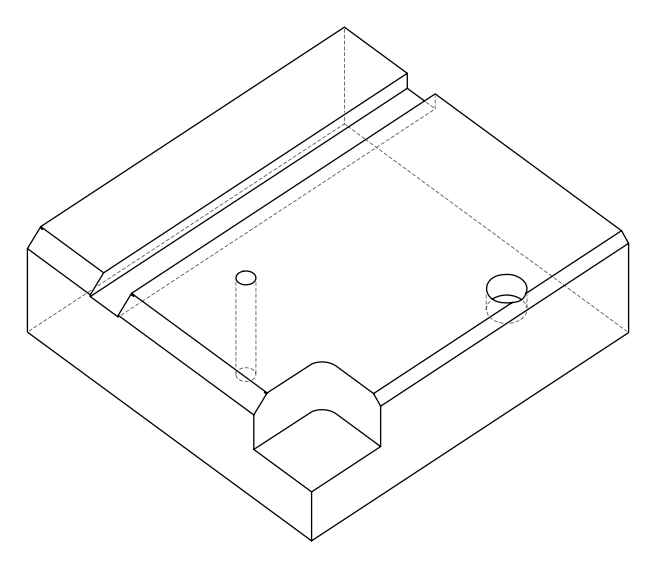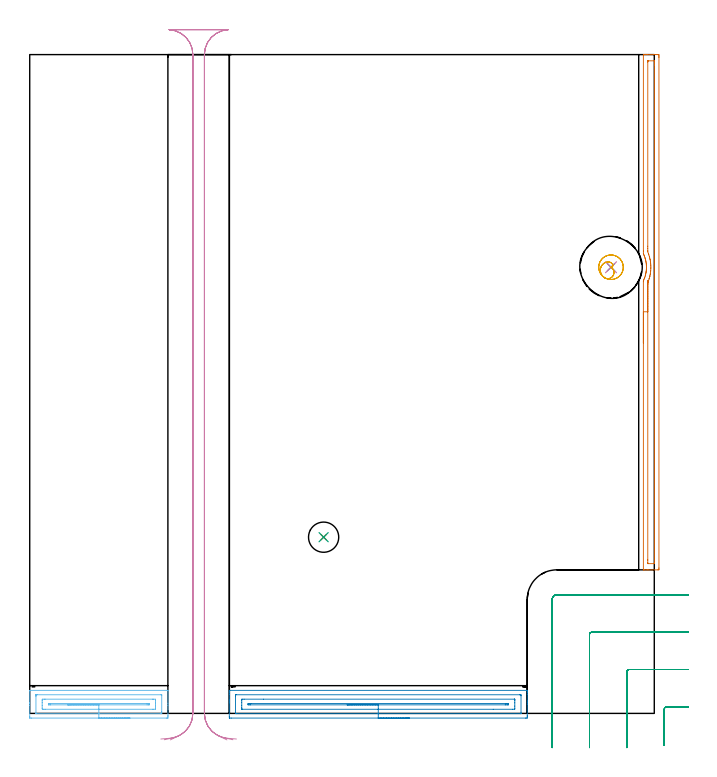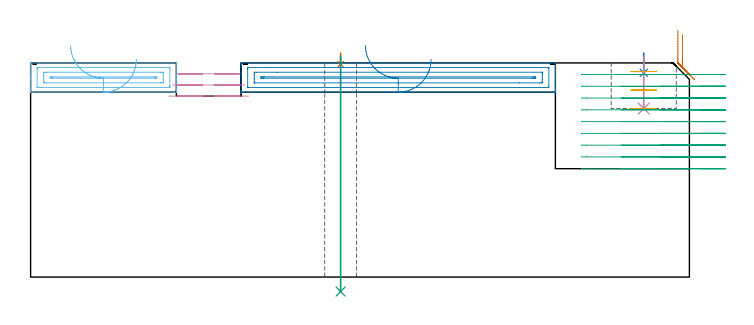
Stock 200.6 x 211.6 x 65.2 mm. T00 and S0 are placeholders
(PLAN: 10 operations, 5 tool changes, 16.4 min)
(1 SPOT_DRILL | STEP1HOLE | NXT0321_9005460120000 | 0.03 min | 1 mm3)
(2 SPOT_DRILL_1 | STEP1POCKET | NXT0321_9005460120000 | 0.05 min | 183 mm3)
(3 DRILL_THROUGH_HOLE_INTO_CENTER | STEP1HOLE | UGT0301_492 | 0.29 min | 4810 mm3)
(4 DRILL_BLIND_HOLE_INTO_CENTER | STEP1POCKET | NXT0301_128 | 0.07 min | 1266 mm3)
(5 MILL_ROUGH_BLIND_HOLE_CONTOUR | STEP1POCKET | UGT0201_129 | Spiral | 0.5 min | 2829 mm3)
(6 AREA_MILL | FG_CHAMFER_SURFACE | UGT0205_001 | 1.59 min | 1974 mm3)
(7 AREA_MILL_1 | FG_CHAMFER_SURFACE_1 | UGT0205_001 | 2.83 min | 2109 mm3)
(8 AREA_MILL_2 | FG_CHAMFER_SURFACE_2 | UGT0205_001 | 3.23 min | 4219 mm3)
(9 MILL_CORNER_NOTCH_RECTANGULAR | CORNER_NOTCH_RECTANGULAR | NXT0201_012 | Follow Part, ap 4, ae 75% | 4.84 min | 59689 mm3)
(10 MILL_RECTANGULAR_SLOT | SLOT_RECTANGULAR | NXT0201_012 | Follow Part, ap 4, ae 75% | 3.01 min | 41679 mm3)
(TOOL NXT0321_9005460120000 | NC Spot Drill, 142deg, 12mm, Carbide, Uncoated | D12 PA142 FL30 Z2)
(TOOL UGT0301_492 | Carbide Drill 9.7 mm | D9.7 PA118 FL87 Z2)
(TOOL NXT0301_128 | Carbide Drill 12mm [861.1-1200-036A1-GP GC34] | D12 PA150 FL37.4 Z2)
(TOOL UGT0201_129 | Carbide End Mill 11.9 | D11.9 FL15 Z4)
(TOOL UGT0205_001 | Chamfer Mill 20 x 3 x 45 deg. | D20 FL50 Z2)
(TOOL NXT0201_012 | ENDMILL 16mm [2P460-1600-NA 1630] | D16 FL38 Z6)
(OP 1 SPOT_DRILL)
G17 G21 G94 G90
T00 M6
G54
G17 G0 G90 X94.4 Y56.6 S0 M3
G43 Z75.2 H0
G94 G81 G98 Z64.783 F250. R68.2
G80
M5
M2
(OP 2 SPOT_DRILL_1)
G17 G21 G94 G90
T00 M6
G54
G17 G0 G90 X186.7 Y143.3 S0 M3
G43 Z75.2 H0
G94 G81 G98 Z62.2 F250. R68.2
G80
M5
M2
(OP 3 DRILL_THROUGH_HOLE_INTO_CENTER)
G17 G21 G94 G90
T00 M6
G54
G17 G0 G90 X94.4 Y56.6 S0 M3
G43 Z75.2 H0
G94 G73 G98 Z-4.414 F250. Q8.702 R67.2
G80
M5
M2
(OP 4 DRILL_BLIND_HOLE_INTO_CENTER)
G17 G21 G94 G90
T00 M6
G54
G17 G0 G90 X186.7 Y143.3 S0 M3
G43 Z75.2 H1
G94 G81 G98 Z51.3 F250. R67.2
G80
M5
M2
(OP 5 MILL_ROUGH_BLIND_HOLE_CONTOUR)
G17 G21 G94 G90
T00 M6
G54
G17 G0 G90 X186.7 Y143.3 S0 M3
G43 Z75.2 H0
Z62.567
G94 G3 X187.23 Y144.209 R0.609 F250.
X185.728 Y145.019 R1.602
X183.342 Y142.941 R2.618
X184.665 Y139.914 R2.853
X190.086 Y141.265 R3.95
X184.665 Y139.914 R-3.95
X187.375 Y140.59 R1.975
X186.7 Y143.3 R1.975
G0 Z56.933
G3 X187.23 Y144.209 R0.609
X185.728 Y145.019 R1.602
X183.342 Y142.941 R2.618
X184.665 Y139.914 R2.853
X190.086 Y141.265 R3.95
X184.665 Y139.914 R-3.95
X187.375 Y140.59 R1.975
X186.7 Y143.3 R1.975
G0 Z51.3
G3 X187.23 Y144.209 R0.609
X185.728 Y145.019 R1.602
X183.342 Y142.941 R2.618
X184.665 Y139.914 R2.853
X190.086 Y141.265 R3.95
X184.665 Y139.914 R-3.95
X187.375 Y140.59 R1.975
X186.7 Y143.3 R1.975
G0 Z75.2
M5
M2
(OP 6 AREA_MILL)
G17 G21 G94 G90
T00 M6
G54
G17 G0 G90 X32.2 Y-1.5 S1061 M3
G43 Z75.2 H0
Z66.3
G94 G1 X32.162 Z65.428 F250.
X32.048 Z64.564
X31.859 Z63.712
X31.597 Z62.88
X31.263 Z62.074
X30.86 Z61.3
X30.392 Z60.564
X29.86 Z59.872
X29.271 Z59.229
X28.628 Z58.64
X27.936 Z58.109
X27.2 Z57.64
X26.426 Z57.237
X25.62 Z56.903
X24.788 Z56.641
X23.936 Z56.452
X23.072 Z56.338
X22.2 Z56.3
X0.507
X0.037 Y-1.493 Z56.303
X0.008 Y-1.491 Z56.305
X0. Y-1.024 Z56.772
Y2.508 Z60.302
Y3.263 Z61.062
Y3.392 Z61.19
X0.001 Y7.264 Z65.062
X0.01 Y7.395 Z65.193
X0.064 Y7.4 Z65.2
X44.336
X44.39 Y7.395 Z65.193
X44.4 Y7.262 Z65.06
Y3.263 Z61.062
Y2.508 Z60.302
Y-0.647 Z57.149
X44.397 Y-1.024 Z56.772
X44.392 Y-1.491 Z56.305
X44.363 Y-1.493 Z56.303
X43.893 Y-1.5 Z56.3
X22.2
Y-0.086 Z57.714
X2.222 Y-0.085 Z57.715
X2.075 Y-0.081 Z57.719
X2.011 Y-0.079 Z57.721
X2.006 Y-0.041 Z57.759
X2.003 Y-0.001 Z57.799
X2. Y0.136 Z57.936
Y5.435 Z63.235
X2.001 Y5.712 Z63.512
X2.005 Y5.897 Z63.697
X2.01 Y5.963 Z63.763
X2.014 Y5.98 Z63.78
X2.02 Y5.981 Z63.781
X2.071 Y5.984 Z63.784
X2.278 Y5.986 Z63.786
X2.333
X42.178 Y5.985 Z63.785
X42.325 Y5.981 Z63.781
X42.389 Y5.979 Z63.779
X42.394 Y5.941 Z63.741
X42.397 Y5.901 Z63.701
X42.4 Y5.764 Z63.564
Y0.465 Z58.265
X42.399 Y0.188 Z57.988
X42.395 Y0.003 Z57.803
X42.39 Y-0.063 Z57.737
X42.386 Y-0.08 Z57.72
X42.38 Y-0.081 Z57.719
X42.33 Y-0.084 Z57.716
X42.122 Y-0.086 Z57.714
X42.067
X22.2
Y1.328 Z59.128
X4.934 Y1.329 Z59.129
X4.343 Y1.332 Z59.132
X4.049 Y1.336 Z59.136
X4.008 Y1.625 Z59.425
X4.003 Y1.671 Z59.471
X4. Y2.508 Z60.308
Y3.44 Z61.24
X4.003 Y4.275 Z62.075
X4.005 Y4.318 Z62.118
X4.049 Y4.565 Z62.365
X4.639 Y4.57 Z62.37
X4.934 Y4.571 Z62.371
X39.466
X39.761 Y4.57 Z62.37
X40.351 Y4.564 Z62.364
X40.392 Y4.275 Z62.075
X40.397 Y4.229 Z62.029
X40.4 Y3.392 Z61.192
Y2.46 Z60.26
X40.397 Y1.625 Z59.425
X40.395 Y1.582 Z59.382
X40.351 Y1.336 Z59.136
X39.761 Y1.33 Z59.13
X39.466 Y1.329 Z59.129
X22.2 Y1.328 Z59.128
Y2.743 Z60.543
X6.705
X6.468 Y2.745 Z60.545
X6.056 Y2.75 Z60.55
X6.01 Y2.759 Z60.559
X6.007 Y2.819 Z60.619
X6.005 Y2.95 Z60.75
X6.007 Y3.081 Z60.881
X6.01 Y3.141 Z60.941
X6.061 Y3.151 Z60.951
X6.289 Y3.154 Z60.954
X6.705 Y3.157 Z60.957
X37.695
X37.932 Y3.155 Z60.955
X38.344 Y3.15 Z60.95
X38.39 Y3.141 Z60.941
X38.393 Y3.081 Z60.881
X38.395 Y2.95 Z60.75
X38.393 Y2.819 Z60.619
X38.39 Y2.759 Z60.559
X38.339 Y2.749 Z60.549
X38.111 Y2.746 Z60.546
X37.695 Y2.744 Z60.544
X22.2 Y2.743 Z60.543
X21.328 Z60.581
X20.464 Z60.695
X19.612 Z60.883
X18.78 Z61.146
X17.974 Z61.48
X17.2 Z61.882
X16.464 Z62.351
X15.772 Z62.882
X15.129 Z63.472
X14.54 Z64.115
X14.008 Z64.807
X13.54 Z65.543
X13.137 Z66.316
X12.803 Z67.122
X12.541 Z67.954
X12.352 Z68.806
X12.238 Z69.671
X12.2 Z70.543
G0 Z75.2
M5
M2
(OP 7 AREA_MILL_1)
G17 G21 G94 G90
T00 M6
G54
G17 G0 G90 X197.1 Y118.998 S1061 M3
G43 Z75.2 H0
G94 G1 Y119.036 Z74.328 F250.
Y119.15 Z73.463
Y119.339 Z72.612
Y119.601 Z71.78
Y119.935 Z70.974
Y120.338 Z70.2
Y120.807 Z69.464
Y121.338 Z68.772
Y121.927 Z68.129
Y122.571 Z67.539
Y123.263 Z67.008
Y123.998 Z66.54
Y124.772 Z66.137
Y125.578 Z65.803
Y126.41 Z65.541
Y127.262 Z65.352
Y128.127 Z65.238
Y128.998 Z65.2
Y138.671
X197.104 Y138.97 Z65.19
X197.18 Y139.142 Z65.115
X197.205 Y139.198 Z65.091
X197.359 Y139.564 Z64.936
X197.42 Y139.721 Z64.879
X197.524 Y139.997 Z64.776
X197.529 Y140.01 Z64.771
X197.671 Y140.444 Z64.627
X197.794 Y140.889 Z64.505
X197.896 Y141.349 Z64.399
X197.945 Y141.625 Z64.35
X197.974 Y141.782 Z64.323
X198.001 Y141.984 Z64.297
X198.009 Y142.043 Z64.289
X198.032 Y142.242 Z64.259
X198.054 Y142.501 Z64.237
X198.07 Y142.674 Z64.223
X198.079 Y142.859 Z64.216
X198.084 Y143.037 Z64.205
X198.09 Y143.135
X198.089 Y143.147 Z64.204
X198.087 Y143.152 Z64.202
X198.089 Y143.192 Z64.204
Y143.194
Y143.252 Z64.202
X198.088 Y143.337
X198.087 Y143.514 Z64.204
X198.088 Y143.562 Z64.206
X198.083 Y143.613 Z64.207
X198.074 Y143.841 Z64.221
X198.066 Y144.012 Z64.23
X198.064 Y144.028 Z64.231
X198.053 Y144.147 Z64.244
X198.034 Y144.338 Z64.261
X198.023 Y144.458 Z64.273
X197.958 Y144.921 Z64.34
X197.936 Y145.037 Z64.363
X197.877 Y145.351 Z64.421
X197.767 Y145.814 Z64.531
X197.645 Y146.243 Z64.655
X197.639 Y146.26 Z64.661
X197.495 Y146.688 Z64.802
X197.488 Y146.706 Z64.809
X197.464 Y146.771 Z64.835
X197.357 Y147.047 Z64.942
X197.258 Y147.282 Z65.042
X197.207 Y147.402 Z65.093
X197.126 Y147.579 Z65.173
X197.118 Y147.599 Z65.181
X197.107 Y147.635 Z65.193
X197.1 Y148.492 Z65.2
Y211.436
X197.102 Y211.59 Z65.188
X197.216 Y211.598 Z65.076
X197.335 Y211.6 Z64.964
X197.65 Z64.649
X198.292 Z64.003
X200.357 Z61.94
X200.908 Z61.387
X201.504 Z60.791
X201.78 Y211.597 Z60.515
X202.093 Y211.59 Z60.203
X202.098 Y211.315 Z60.2
X202.1 Y210.989
Y210.662
Y46.711
X202.098 Y46.386
X202.093 Y46.11 Z60.203
X201.78 Y46.1 Z60.515
X198.613 Z63.683
X198.292 Z64.003
X197.335 Z64.964
X197.217 Z65.075
X197.203 Y46.101 Z65.089
X197.103 Y46.11 Z65.188
X197.1 Y46.264 Z65.2
Y128.998
X198.514 Z63.786
X198.515 Y137.778 Z63.785
X198.516 Y138.111 Z63.784
X198.519 Y138.277 Z63.781
X198.521 Y138.358 Z63.779
X198.535 Y138.422 Z63.765
X198.771 Y139.073 Z63.529
X198.938 Y139.564 Z63.362
X198.97 Y139.663 Z63.33
X198.992 Y139.74 Z63.308
X199.164 Y140.382 Z63.136
X199.178 Y140.442 Z63.122
X199.181 Y140.457 Z63.119
X199.261 Y140.853 Z63.039
X199.322 Y141.187 Z62.978
X199.349 Y141.349 Z62.951
X199.431 Y141.969 Z62.869
X199.454 Y142.242 Z62.846
X199.489 Y142.802 Z62.811
X199.5 Y143.135 Z62.8
X199.495 Y143.689 Z62.805
X199.478 Y144.028 Z62.822
X199.427 Y144.652 Z62.873
X199.395 Y144.921 Z62.905
X199.346 Y145.269 Z62.954
X199.273 Y145.702 Z63.027
X199.25 Y145.814 Z63.05
X199.164 Y146.208 Z63.136
X199.031 Y146.706 Z63.269
X198.854 Y147.282 Z63.446
X198.748 Y147.599 Z63.552
X198.521 Y148.257 Z63.779
X198.518 Y148.492 Z63.782
X198.516 Y148.721 Z63.784
X198.515 Y149.385 Z63.785
X198.514 Y150.05 Z63.786
X198.515 Y209.204 Z63.785
X198.517 Y209.536 Z63.783
X198.519 Y209.577 Z63.781
X198.52 Y209.589 Z63.78
X198.545 Y209.592 Z63.755
X198.648 Y209.597 Z63.652
X198.777 Y209.6 Z63.523
X200.523 Y209.598 Z61.777
X200.647 Y209.593 Z61.653
X200.67 Y209.591 Z61.63
X200.679 Y209.55 Z61.621
X200.682 Y209.435 Z61.618
X200.684 Y209.204 Z61.616
X200.686 Y208.539 Z61.614
Y208.311
X200.685 Y48.496 Z61.615
X200.683 Y48.164 Z61.617
X200.681 Y48.123 Z61.619
X200.68 Y48.111 Z61.62
X200.655 Y48.108 Z61.645
X200.552 Y48.103 Z61.748
X200.423 Y48.1 Z61.877
X198.677 Y48.102 Z63.623
X198.553 Y48.107 Z63.747
X198.53 Y48.109 Z63.77
X198.521 Y48.15 Z63.779
X198.518 Y48.265 Z63.782
X198.516 Y48.496 Z63.784
X198.514 Y49.161 Z63.786
Y49.389
Y128.998
Y129.87 Z63.824
Y130.735 Z63.938
Y131.587 Z64.126
Y132.419 Z64.389
Y133.225 Z64.723
Y133.998 Z65.125
Y134.734 Z65.594
Y135.426 Z66.125
Y136.069 Z66.715
Y136.659 Z67.358
Y137.19 Z68.05
Y137.659 Z68.786
Y138.061 Z69.56
Y138.395 Z70.366
Y138.658 Z71.198
Y138.846 Z72.049
Y138.96 Z72.914
Y138.998 Z73.786
G0 Z75.2
M5
M2
(OP 8 AREA_MILL_2)
G17 G21 G94 G90
T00 M6
G54
G17 G0 G90 X121.95 Y-1.5 S1061 M3
G43 Z75.2 H0
Z66.3
G94 G1 X121.912 Z65.428 F250.
X121.798 Z64.563
X121.609 Z63.712
X121.347 Z62.88
X121.013 Z62.074
X120.61 Z61.3
X120.141 Z60.564
X119.61 Z59.872
X119.021 Z59.229
X118.378 Z58.64
X117.686 Z58.108
X116.95 Z57.64
X116.176 Z57.237
X115.37 Z56.903
X114.538 Z56.641
X113.686 Z56.452
X112.822 Z56.338
X111.95 Z56.3
X64.694
X64.219 Y-1.495 Z56.303
X64.109 Y-1.491 Z56.306
X64.1 Y-1.024 Z56.773
Y3.392 Z61.186
Y3.981 Z61.779
Y4.275 Z62.072
Y6.041 Z63.836
Y6.628 Z64.427
Y6.924 Z64.723
Y7.084 Z64.884
X64.107 Y7.389 Z65.18
X64.109 Y7.397 Z65.188
X64.248 Y7.4 Z65.2
X159.652
X159.791 Y7.397 Z65.188
X159.793 Y7.389 Z65.18
X159.8 Y7.084 Z64.883
Y6.628 Z64.427
Y6.041 Z63.836
Y3.981 Z61.779
Y3.392 Z61.186
Y2.952 Z60.748
Y-0.729 Z57.068
X159.797 Y-1.024 Z56.773
X159.791 Y-1.492 Z56.306
X159.681 Y-1.495 Z56.303
X159.206 Y-1.5 Z56.3
X111.95
Y-0.086 Z57.714
X66.477 Y-0.085 Z57.715
X66.42 Y-0.084 Z57.716
X66.11 Y-0.07 Z57.73
X66.104 Y0.022 Z57.822
X66.1 Y0.232 Z58.032
X66.101 Y5.531 Z63.331
X66.11 Y5.904 Z63.704
X66.121 Y5.979 Z63.779
X66.164 Y5.983 Z63.783
X66.268 Y5.985 Z63.785
X157.423
X157.48 Y5.984 Z63.784
X157.79 Y5.97 Z63.77
X157.796 Y5.878 Z63.678
X157.8 Y5.668 Z63.468
X157.799 Y0.369 Z58.169
X157.79 Y-0.005 Z57.795
X157.779 Y-0.079 Z57.721
X157.736 Y-0.083 Z57.717
X157.632 Y-0.085 Z57.715
X111.95 Y-0.086 Z57.714
Y1.328 Z59.128
X68.26 Y1.329 Z59.129
X68.161 Y1.331 Z59.131
X68.126 Y1.333 Z59.133
X68.113 Y1.334 Z59.134
X68.11 Y1.361 Z59.161
X68.104 Y1.466 Z59.266
X68.101 Y1.625 Z59.425
X68.1 Y1.784 Z59.584
Y2.508 Z60.308
Y3.55 Z61.35
X68.103 Y4.275 Z62.075
X68.107 Y4.427 Z62.227
X68.12 Y4.564 Z62.364
X68.26 Y4.566 Z62.366
X68.853 Y4.571 Z62.371
X75.094 Y4.572 Z62.372
X155.64 Y4.571 Z62.371
X155.739 Y4.569 Z62.369
X155.774 Y4.567 Z62.367
X155.787 Y4.566 Z62.366
X155.79 Y4.539 Z62.339
X155.796 Y4.433 Z62.233
X155.799 Y4.275 Z62.075
X155.8 Y4.116 Z61.916
Y3.392 Z61.192
Y2.35 Z60.15
X155.797 Y1.625 Z59.425
X155.793 Y1.473 Z59.273
X155.78 Y1.335 Z59.135
X155.64 Y1.334 Z59.134
X155.047 Y1.329 Z59.129
X148.88 Y1.328 Z59.128
X111.95
Y2.743 Z60.543
X70.935
X70.697 Y2.744 Z60.544
X70.281 Y2.75 Z60.55
X70.11 Y2.763 Z60.563
X70.108 Y2.95 Z60.75
X70.11 Y3.136 Z60.936
X70.287 Y3.151 Z60.951
X70.517 Y3.155 Z60.955
X70.935 Y3.157 Z60.957
X71.172
X152.965
X153.203 Y3.156 Z60.956
X153.619 Y3.15 Z60.95
X153.79 Y3.136 Z60.936
X153.792 Y2.95 Z60.75
X153.79 Y2.763 Z60.563
X153.613 Y2.749 Z60.549
X153.383 Y2.745 Z60.545
X152.965 Y2.743 Z60.543
X152.728
X111.95
X111.078 Z60.581
X110.213 Z60.695
X109.362 Z60.883
X108.53 Z61.146
X107.724 Z61.48
X106.95 Z61.882
X106.214 Z62.351
X105.522 Z62.882
X104.879 Z63.472
X104.29 Z64.115
X103.758 Z64.807
X103.29 Z65.543
X102.887 Z66.316
X102.553 Z67.122
X102.291 Z67.954
X102.102 Z68.806
X101.988 Z69.671
X101.95 Z70.543
G0 Z75.2
M5
M2
(OP 9 MILL_CORNER_NOTCH_RECTANGULAR)
G17 G21 G94 G90
T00 M6
G54
G17 G0 G90 X211.6 Y2.1 S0 M3
G43 Z75.261 H1
Z61.676
G94 G1 X208.6 F250.
X204.596 F500.
G3 X203.8 Y1.304 R0.8
G1 Y-7.332
Y-10.332 F250.
G0 Z75.261
X211.6 Y14.1
Z61.676
G1 X208.6
X192.597 F500.
G3 X191.8 Y13.303 R0.8
G1 Y-8.
Y-11. F250.
G0 Z75.261
X211.6 Y26.1
Z61.676
G1 X208.6
X180.597 F500.
G3 X179.8 Y25.303 R0.8
G1 Y-8.
Y-11. F250.
G0 Z75.261
X211.6 Y38.1
Z61.676
G1 X208.6
X169.3 F500.
G3 X167.8 Y36.6 R1.5
G1 Y-8.
Y-11. F250.
G0 Z75.261
X211.6 Y2.1
Z58.092
G1 X208.6
X204.596 F500.
G3 X203.8 Y1.304 R0.8
G1 Y-7.332
Y-10.332 F250.
G0 Z75.261
X211.6 Y14.1
Z58.092
G1 X208.6
X192.597 F500.
G3 X191.8 Y13.303 R0.8
G1 Y-8.
Y-11. F250.
G0 Z75.261
X211.6 Y26.1
Z58.092
G1 X208.6
X180.597 F500.
G3 X179.8 Y25.303 R0.8
G1 Y-8.
Y-11. F250.
G0 Z75.261
X211.6 Y38.1
Z58.092
G1 X208.6
X169.3 F500.
G3 X167.8 Y36.6 R1.5
G1 Y-8.
Y-11. F250.
G0 Z75.261
X211.6 Y2.1
Z54.507
G1 X208.6
X204.596 F500.
G3 X203.8 Y1.304 R0.8
G1 Y-7.332
Y-10.332 F250.
G0 Z75.261
X211.6 Y14.1
Z54.507
G1 X208.6
X192.597 F500.
G3 X191.8 Y13.303 R0.8
G1 Y-8.
Y-11. F250.
G0 Z75.261
X211.6 Y26.1
Z54.507
G1 X208.6
X180.597 F500.
G3 X179.8 Y25.303 R0.8
G1 Y-8.
Y-11. F250.
G0 Z75.261
X211.6 Y38.1
Z54.507
G1 X208.6
X169.3 F500.
G3 X167.8 Y36.6 R1.5
G1 Y-8.
Y-11. F250.
G0 Z75.261
X211.6 Y2.1
Z50.923
G1 X208.6
X204.596 F500.
G3 X203.8 Y1.304 R0.8
G1 Y-7.332
Y-10.332 F250.
G0 Z75.261
X211.6 Y14.1
Z50.923
G1 X208.6
X192.597 F500.
G3 X191.8 Y13.303 R0.8
G1 Y-8.
Y-11. F250.
G0 Z75.261
X211.6 Y26.1
Z50.923
G1 X208.6
X180.597 F500.
G3 X179.8 Y25.303 R0.8
G1 Y-8.
Y-11. F250.
G0 Z75.261
X211.6 Y38.1
Z50.923
G1 X208.6
X169.3 F500.
G3 X167.8 Y36.6 R1.5
G1 Y-8.
Y-11. F250.
G0 Z75.261
X211.6 Y2.1
Z47.338
G1 X208.6
X204.596 F500.
G3 X203.8 Y1.304 R0.8
G1 Y-7.332
Y-10.332 F250.
G0 Z75.261
X211.6 Y14.1
Z47.338
G1 X208.6
X192.597 F500.
G3 X191.8 Y13.303 R0.8
G1 Y-8.
Y-11. F250.
G0 Z75.261
X211.6 Y26.1
Z47.338
G1 X208.6
X180.597 F500.
G3 X179.8 Y25.303 R0.8
G1 Y-8.
Y-11. F250.
G0 Z75.261
X211.6 Y38.1
Z47.338
G1 X208.6
X169.3 F500.
G3 X167.8 Y36.6 R1.5
G1 Y-8.
Y-11. F250.
G0 Z75.261
X211.6 Y2.1
Z43.754
G1 X208.6
X204.596 F500.
G3 X203.8 Y1.304 R0.8
G1 Y-7.332
Y-10.332 F250.
G0 Z75.261
X211.6 Y14.1
Z43.754
G1 X208.6
X192.597 F500.
G3 X191.8 Y13.303 R0.8
G1 Y-8.
Y-11. F250.
G0 Z75.261
X211.6 Y26.1
Z43.754
G1 X208.6
X180.597 F500.
G3 X179.8 Y25.303 R0.8
G1 Y-8.
Y-11. F250.
G0 Z75.261
X211.6 Y38.1
Z43.754
G1 X208.6
X169.3 F500.
G3 X167.8 Y36.6 R1.5
G1 Y-8.
Y-11. F250.
G0 Z75.261
X211.6 Y2.1
Z40.169
G1 X208.6
X204.596 F500.
G3 X203.8 Y1.304 R0.8
G1 Y-7.332
Y-10.332 F250.
G0 Z75.261
X211.6 Y14.1
Z40.169
G1 X208.6
X192.597 F500.
G3 X191.8 Y13.303 R0.8
G1 Y-8.
Y-11. F250.
G0 Z75.261
X211.6 Y26.1
Z40.169
G1 X208.6
X180.597 F500.
G3 X179.8 Y25.303 R0.8
G1 Y-8.
Y-11. F250.
G0 Z75.261
X211.6 Y38.1
Z40.169
G1 X208.6
X169.3 F500.
G3 X167.8 Y36.6 R1.5
G1 Y-8.
Y-11. F250.
G0 Z75.261
X211.6 Y2.1
Z36.585
G1 X208.6
X204.596 F500.
G3 X203.8 Y1.304 R0.8
G1 Y-7.332
Y-10.332 F250.
G0 Z75.261
X211.6 Y14.1
Z36.585
G1 X208.6
X192.597 F500.
G3 X191.8 Y13.303 R0.8
G1 Y-8.
Y-11. F250.
G0 Z75.261
X211.6 Y26.1
Z36.585
G1 X208.6
X180.597 F500.
G3 X179.8 Y25.303 R0.8
G1 Y-8.
Y-11. F250.
G0 Z75.261
X211.6 Y38.1
Z36.585
G1 X208.6
X169.3 F500.
G3 X167.8 Y36.6 R1.5
G1 Y-8.
Y-11. F250.
G0 Z75.261
X211.6 Y2.1
Z33.
G1 X208.6
X204.596 F500.
G3 X203.8 Y1.304 R0.8
G1 Y-7.332
Y-10.332 F250.
G0 Z75.261
X211.6 Y14.1
Z33.
G1 X208.6
X192.597 F500.
G3 X191.8 Y13.303 R0.8
G1 Y-8.
Y-11. F250.
G0 Z75.261
X211.6 Y26.1
Z33.
G1 X208.6
X180.597 F500.
G3 X179.8 Y25.303 R0.8
G1 Y-8.
Y-11. F250.
G0 Z75.261
X211.6 Y38.1
Z33.
G1 X208.6
X169.3 F500.
G3 X167.8 Y36.6 R1.5
G1 Y-8.
Y-11. F250.
G0 Z75.261
M5
M2
(OP 10 MILL_RECTANGULAR_SLOT)
G17 G21 G94 G90
T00 M6
G54
G17 G0 G90 X63.351 Y-8.511 S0 M3
G43 Z75.261 H1
Z61.874
G94 G1 X60.645 Y-7.215 F250.
G2 X56.1 Y0. R8. F500.
G1 Y211.6
G2 X63.7 Y219.59 R8.
G1 Y219.6
X44.8
Y219.59
G2 X52.4 Y211.6 R8.
G1 Y0.
G2 X47.856 Y-7.215 R8.
G1 X45.151 Y-8.511 F250.
G0 X65.267 Y-8.464 Z58.487
G1 X62.341 Y-7.804
G2 X56.1 Y0. R8. F500.
G1 Y211.6
G2 X63.7 Y219.59 R8.
G1 Y219.6
X44.8
Y219.59
G2 X52.4 Y211.6 R8.
G1 Y0.
G2 X46.161 Y-7.804 R8.
G1 X43.234 Y-8.464 F250.
G0 X66.397 Y-8.23 Z55.1
G1 X63.408 Y-7.97
G2 X56.1 Y0. R8. F500.
G1 Y211.6
G2 X63.7 Y219.59 R8.
G1 Y219.6
X44.8
Y219.59
G2 X52.4 Y211.6 R8.
G1 Y0.
G2 X45.092 Y-7.97 R8.
G1 X42.103 Y-8.23 F250.
G0 Z75.261
M5
M2
